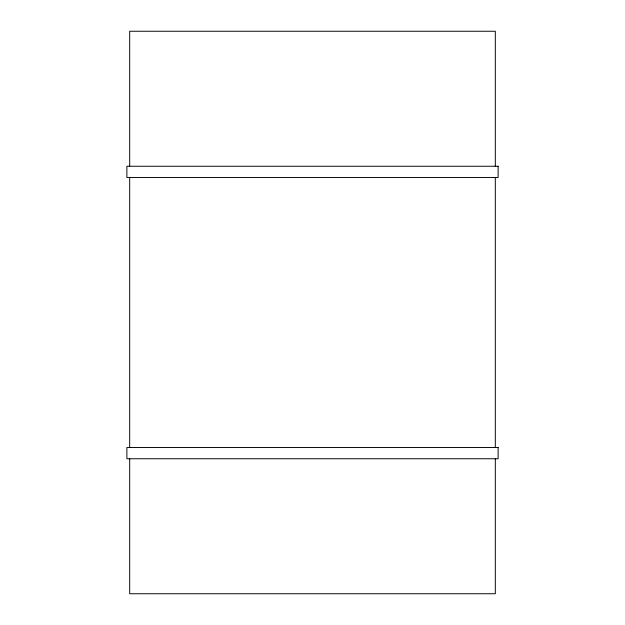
<?xml version="1.0" encoding="UTF-8"?>
<svg xmlns="http://www.w3.org/2000/svg" width="625" height="625" viewBox="0 0 625 625"><rect width="100%" height="100%" fill="white"/><g stroke="black" fill="none" stroke-linecap="round" stroke-linejoin="round"><path stroke-width="0.94" d="M495.312 166.25L495.312 31.25L129.688 31.25L129.688 166.25M495.312 177.5L495.312 447.5M495.312 458.75L495.312 593.75L129.688 593.75L129.688 458.75M129.688 177.5L129.688 447.5M498.125 166.25L126.875 166.25L126.875 177.5L498.125 177.5L498.125 166.25M498.125 447.5L126.875 447.5L126.875 458.75L498.125 458.75L498.125 447.5"/></g></svg>
